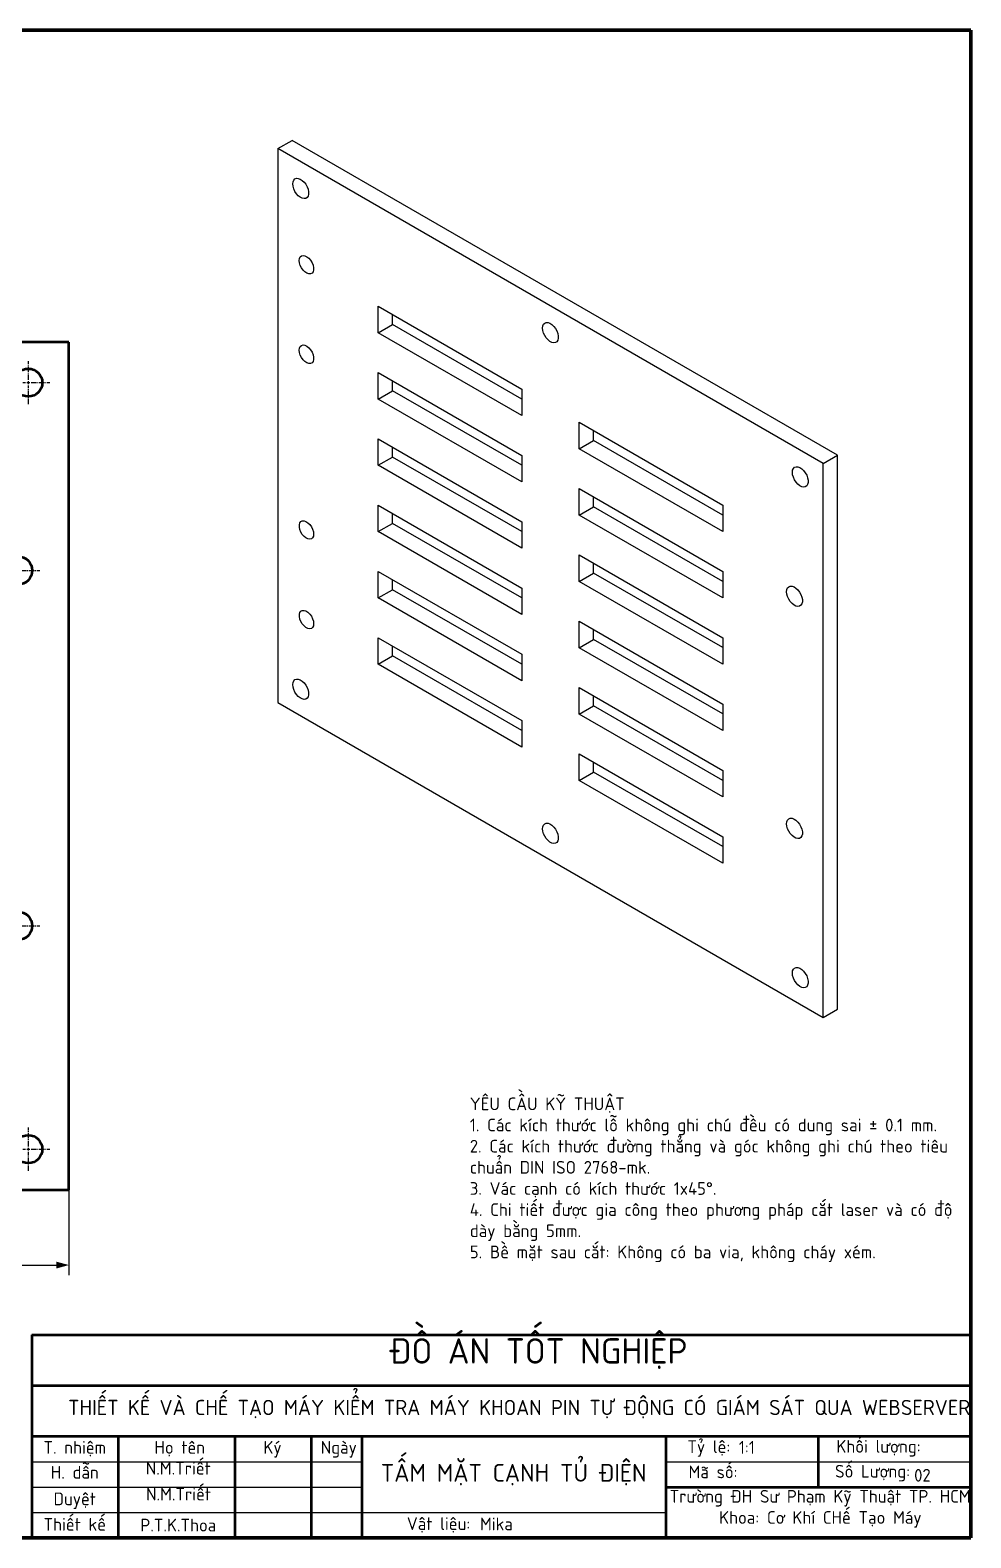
# Model space of a CAD drawing. Header units: millimetres. Extents: x -190 to 12889, y -227 to 3957.
# Drawn here: x 3413.4 to 3598.8, y 63.4 to 360.4 of the extents above; entities that cross this region are included whole.
import ezdxf

# ---------------------------------------------------------------- set-up
doc = ezdxf.new("R2010")
doc.units = ezdxf.units.MM
doc.header["$LTSCALE"] = 0.7
doc.header["$PDMODE"] = 35
doc.header["$PDSIZE"] = -4
doc.linetypes.add('CENTER2', pattern=[1.125, 0.75, -0.125, 0.125, -0.125])
doc.layers.get('0').update_dxf_attribs({"color": 255})
for name, color, linetype, lineweight in [('AM_5', 10, 'Continuous', 25), ('AMC_Contour', 7, 'Continuous', 50), ('CON', 7, 'Continuous', 50), ('DIM', 94, 'Continuous', 25), ('KHUNGBV', 5, 'Continuous', 70), ('TEXT', 7, 'Continuous', 25)]:
    doc.layers.add(name, color=color, linetype=linetype, lineweight=lineweight)
doc.styles.add('TCVN-7284', font='tcvn+7284-2003r.ttf')
doc.dimstyles.new('TCVN_ISO-25_RadiusDia', dxfattribs={"dimtxt": 2.5, "dimasz": 2.5, "dimexe": 2, "dimexo": 0, "dimgap": 1, "dimtad": 1, "dimtoh": 1, "dimtxsty": 'TCVN-7284', "dimblk": 'Arrow', "dimcen": 0, "dimclrd": 256, "dimclre": 256, "dimclrt": 256, "dimadec": 0, "dimazin": 0, "dimtfac": 1, "dimtofl": 0, "dimtmove": 1, "dimatfit": 0, "dimldrblk": 'Arrow', "dimfxl": 1, "dimlwd": -1, "dimlwe": -1, "dimarcsym": 0})

# ---------------------------------------------------------------- blocks, each defined once
blk = doc.blocks.new('KHUNG_A3')
at = {"layer": 'CON', "color": 8, "linetype": 'Continuous', "ltscale": 0.66}
for p, q in [((296.71, 84.61), (296.71, 44.61)), ((296.71, 84.61), (481.71, 84.61)), ((296.71, 74.61), (481.71, 74.61)), ((296.71, 64.61), (481.71, 64.61)), ((313.71, 64.61), (313.71, 44.61)), ((336.71, 64.61), (336.71, 44.61)), ((351.71, 64.61), (351.71, 44.61)), ((361.71, 64.61), (361.71, 44.61)), ((421.71, 44.61), (421.71, 64.61)), ((451.71, 54.61), (451.71, 64.61)), ((421.71, 54.61), (481.71, 54.61))]:
    blk.add_line(p, q, dxfattribs=at)
at = {"layer": 'DIM', "color": 8, "linetype": 'Continuous', "ltscale": 0.66}
for p, q in [((296.71, 59.61), (361.71, 59.61)), ((421.71, 59.61), (481.71, 59.61)), ((296.71, 54.61), (361.71, 54.61)), ((296.71, 49.61), (421.71, 49.61))]:
    blk.add_line(p, q, dxfattribs=at)
at = {"layer": 'KHUNGBV', "color": 8, "linetype": 'Continuous', "ltscale": 0.66}
for p, q in [((481.71, 341.61), (61.71, 341.61)), ((481.71, 44.61), (481.71, 341.61)), ((61.71, 44.61), (481.71, 44.61))]:
    blk.add_line(p, q, dxfattribs=at)
at = {"color": 255, "attachment_point": 1, "style": 'TCVN-7284'}
for s, width, insert, char_height in [('{\\W1.485708; }ĐỒ ÁN TỐT NGHIỆP', 65.6643, (362.61, 83.93), 5), ('\\pxqc;T. nhiệm', 16.8827, (296.71, 63.68), 2.5), ('{\\W2.460912; }Họ tên', 16.8827, (317.11, 63.68), 2.5), ('{\\W4.544245; }Ký', 16.8827, (335.42, 63.68), 2.5), ('{\\W1.017842; }Ngày', 9.8035, (352.08, 63.68), 2.5), ('\\pxqc;Tỷ lệ:', 9.8035, (425.19, 63.83), 2.5), ('\\pxqc;Khối lượng:', 20.0073, (453.51, 63.88), 2.5), ('\\pxqc;H. dẫn', 16.8827, (296.71, 58.76), 2.5), ('\\pxqc;N.M.Triết', 16.8827, (317.11, 59.57), 2.5), ('{\\W0.286782; }Mã số:', 12.5818, (425.56, 58.85), 2.5), ('\\pxqc;Số Lượng:', 17.9691, (453.36, 58.98), 2.5), ('\\pxqc;Duyệt', 16.8827, (296.71, 53.54), 2.5), ('\\pxqc;N.M.Triết', 16.8827, (317.16, 54.47), 2.5), ('{\\W0.981773; }Trường ĐH Sư Phạm Kỹ Thuật TP. HCM\\P{\\W7.398439; }Khoa: Cơ Khí CHế Tạo Máy ', 61.6953, (420.88, 54.04), 2.5), ('\\pxqc;Thiết kế', 16.8827, (296.71, 48.52), 2.5), ('\\pxqc;P.T.K.Thoa', 16.8827, (317.11, 48.37), 2.5), ('\\pxi-3,l3,qc,t3;Vật liệu:', 59.8171, (346.92, 48.66), 2.5)]:
    blk.add_mtext_dynamic_manual_height_columns(s, width=width, gutter_width=88.6, heights=[0], dxfattribs=dict(at, insert=insert, char_height=char_height))
at = {"color": 255, "insert": (303.83, 71.79), "char_height": 3, "width": 178.521, "attachment_point": 1, "style": 'TCVN-7284'}
blk.add_mtext('THIẾT KẾ VÀ CHẾ TẠO MÁY KIỂM TRA MÁY KHOAN PIN TỰ ĐỘNG CÓ GIÁM SÁT QUA WEBSERVER\\P', dxfattribs=at)
blk = doc.blocks.new('TAM_BEN')
at = {"color": 5}
for p, q in [((4384.46, 400.86), (4387.99, 402.9)), ((4522.35, 325.34), (4387.99, 402.9)), ((4384.46, 400.86), (4384.46, 264.49)), ((4518.81, 323.3), (4384.46, 400.86)), ((4409.21, 362.07), (4444.56, 341.66)), ((4409.21, 355.54), (4409.21, 362.07)), ((4409.21, 355.54), (4412.74, 357.58)), ((4412.74, 357.58), (4412.74, 360.03)), ((4444.56, 339.21), (4412.74, 357.58)), ((4444.56, 335.13), (4409.21, 355.54)), ((4409.21, 345.74), (4444.56, 325.33)), ((4409.21, 339.21), (4409.21, 345.74)), ((4412.74, 341.25), (4412.74, 343.7)), ((4444.56, 341.66), (4444.56, 335.13)), ((4409.21, 339.21), (4412.74, 341.25)), ((4444.56, 318.8), (4409.21, 339.21)), ((4444.56, 322.88), (4412.74, 341.25)), ((4458.71, 333.5), (4494.06, 313.09)), ((4458.71, 326.97), (4458.71, 333.5)), ((4462.24, 329.01), (4462.24, 331.46)), ((4409.21, 329.41), (4444.56, 309)), ((4409.21, 322.88), (4409.21, 329.41)), ((4412.74, 324.92), (4412.74, 327.37)), ((4458.71, 326.97), (4462.24, 329.01)), ((4494.06, 306.56), (4458.71, 326.97)), ((4494.06, 310.64), (4462.24, 329.01)), ((4409.21, 322.88), (4412.74, 324.92)), ((4444.56, 306.55), (4412.74, 324.92)), ((4444.56, 325.33), (4444.56, 318.8)), ((4518.81, 323.3), (4522.35, 325.34)), ((4518.81, 186.93), (4518.81, 323.3)), ((4522.35, 188.98), (4522.35, 325.34)), ((4444.56, 302.47), (4409.21, 322.88)), ((4458.71, 317.17), (4494.06, 296.76)), ((4458.71, 310.63), (4458.71, 317.17)), ((4409.21, 306.55), (4409.21, 313.08)), ((4409.21, 313.08), (4444.56, 292.67)), ((4458.71, 310.63), (4462.24, 312.68)), ((4462.24, 312.68), (4462.24, 315.13)), ((4494.06, 294.31), (4462.24, 312.68)), ((4494.06, 313.09), (4494.06, 306.56)), ((4409.21, 306.55), (4412.74, 308.59)), ((4412.74, 308.59), (4412.74, 311.04)), ((4444.56, 290.22), (4412.74, 308.59)), ((4444.56, 309), (4444.56, 302.47)), ((4494.06, 290.22), (4458.71, 310.63)), ((4444.56, 286.14), (4409.21, 306.55)), ((4458.71, 300.84), (4494.06, 280.43)), ((4458.71, 294.3), (4458.71, 300.84)), ((4462.24, 296.35), (4462.24, 298.8)), ((4409.21, 290.22), (4409.21, 296.75)), ((4409.21, 296.75), (4444.56, 276.34)), ((4412.74, 292.26), (4412.74, 294.71)), ((4458.71, 294.3), (4462.24, 296.35)), ((4494.06, 273.89), (4458.71, 294.3)), ((4494.06, 277.98), (4462.24, 296.35)), ((4494.06, 296.76), (4494.06, 290.22)), ((4409.21, 290.22), (4412.74, 292.26)), ((4444.56, 269.81), (4409.21, 290.22)), ((4444.56, 273.89), (4412.74, 292.26)), ((4444.56, 292.67), (4444.56, 286.14)), ((4458.71, 284.51), (4494.06, 264.1)), ((4458.71, 277.97), (4458.71, 284.51)), ((4462.24, 280.01), (4462.24, 282.46)), ((4409.21, 273.89), (4409.21, 280.42)), ((4409.21, 280.42), (4444.56, 260.01)), ((4458.71, 277.97), (4462.24, 280.01)), ((4494.06, 261.65), (4462.24, 280.01)), ((4494.06, 280.43), (4494.06, 273.89)), ((4409.21, 273.89), (4412.74, 275.93)), ((4412.74, 275.93), (4412.74, 278.38)), ((4444.56, 257.56), (4412.74, 275.93)), ((4444.56, 276.34), (4444.56, 269.81)), ((4494.06, 257.56), (4458.71, 277.97)), ((4444.56, 253.48), (4409.21, 273.89)), ((4458.71, 268.17), (4494.06, 247.76)), ((4458.71, 261.64), (4458.71, 268.17)), ((4384.46, 264.49), (4518.81, 186.93)), ((4458.71, 261.64), (4462.24, 263.68)), ((4462.24, 263.68), (4462.24, 266.13)), ((4494.06, 245.31), (4462.24, 263.68)), ((4494.06, 264.1), (4494.06, 257.56)), ((4444.56, 260.01), (4444.56, 253.48)), ((4494.06, 241.23), (4458.71, 261.64)), ((4458.71, 251.84), (4494.06, 231.43)), ((4458.71, 245.31), (4458.71, 251.84)), ((4462.24, 247.35), (4462.24, 249.8)), ((4458.71, 245.31), (4462.24, 247.35)), ((4494.06, 224.9), (4458.71, 245.31)), ((4494.06, 228.98), (4462.24, 247.35)), ((4494.06, 247.76), (4494.06, 241.23)), ((4494.06, 231.43), (4494.06, 224.9)), ((4518.81, 186.93), (4522.35, 188.98))]:
    blk.add_line(p, q, dxfattribs=at)
at = {"color": 5, "flags": 128}
for points in [[(4388.17, 392.18), (4388.23, 392.7), (4388.41, 393.12), (4388.7, 393.41), (4389.07, 393.56), (4389.52, 393.54), (4389.99, 393.37), (4390.48, 393.05), (4390.94, 392.61), (4391.36, 392.07), (4391.69, 391.47), (4391.92, 390.84), (4392.05, 390.23), (4392.05, 389.66), (4391.92, 389.19), (4391.69, 388.83), (4391.36, 388.61), (4390.94, 388.55), (4390.48, 388.64), (4389.99, 388.89), (4389.52, 389.27), (4389.07, 389.76), (4388.7, 390.34), (4388.41, 390.96), (4388.23, 391.59), (4388.17, 392.18)], [(4389.76, 373.3), (4389.83, 373.81), (4390.02, 374.21), (4390.32, 374.47), (4390.72, 374.56), (4391.17, 374.48), (4391.65, 374.24), (4392.12, 373.86), (4392.55, 373.36), (4392.9, 372.77), (4393.15, 372.15), (4393.28, 371.54), (4393.28, 370.99), (4393.15, 370.53), (4392.9, 370.2), (4392.55, 370.02), (4392.12, 370.01), (4391.65, 370.17), (4391.17, 370.49), (4390.72, 370.93), (4390.32, 371.48), (4390.02, 372.09), (4389.83, 372.71), (4389.76, 373.3)], [(4449.69, 356.67), (4449.75, 357.19), (4449.93, 357.61), (4450.22, 357.9), (4450.59, 358.04), (4451.03, 358.03), (4451.51, 357.86), (4452, 357.54), (4452.46, 357.1), (4452.87, 356.56), (4453.21, 355.96), (4453.44, 355.33), (4453.56, 354.71), (4453.56, 354.15), (4453.44, 353.67), (4453.21, 353.32), (4452.87, 353.1), (4452.46, 353.03), (4452, 353.13), (4451.51, 353.37), (4451.03, 353.76), (4450.59, 354.25), (4450.22, 354.83), (4449.93, 355.45), (4449.75, 356.07), (4449.69, 356.67)], [(4389.76, 351.25), (4389.83, 351.76), (4390.02, 352.16), (4390.32, 352.42), (4390.72, 352.51), (4391.17, 352.44), (4391.65, 352.2), (4392.12, 351.81), (4392.55, 351.31), (4392.9, 350.73), (4393.15, 350.11), (4393.28, 349.5), (4393.28, 348.94), (4393.15, 348.48), (4392.9, 348.15), (4392.55, 347.97), (4392.12, 347.97), (4391.65, 348.12), (4391.17, 348.44), (4390.72, 348.89), (4390.32, 349.44), (4390.02, 350.04), (4389.83, 350.66), (4389.76, 351.25)], [(4511.21, 321.15), (4511.27, 321.68), (4511.45, 322.1), (4511.74, 322.39), (4512.11, 322.53), (4512.55, 322.51), (4513.03, 322.34), (4513.52, 322.03), (4513.98, 321.58), (4514.39, 321.04), (4514.73, 320.44), (4514.96, 319.81), (4515.08, 319.2), (4515.08, 318.64), (4514.96, 318.16), (4514.73, 317.8), (4514.39, 317.58), (4513.98, 317.52), (4513.52, 317.61), (4513.03, 317.86), (4512.55, 318.24), (4512.11, 318.74), (4511.74, 319.31), (4511.45, 319.93), (4511.27, 320.56), (4511.21, 321.15)], [(4393.3, 305.93), (4393.23, 305.42), (4393.04, 305.02), (4392.74, 304.77), (4392.34, 304.67), (4391.89, 304.75), (4391.41, 304.99), (4390.94, 305.37), (4390.51, 305.87), (4390.16, 306.46), (4389.91, 307.08), (4389.78, 307.69), (4389.78, 308.24), (4389.91, 308.7), (4390.16, 309.03), (4390.51, 309.21), (4390.94, 309.22), (4391.41, 309.06), (4391.89, 308.75), (4392.34, 308.3), (4392.74, 307.75), (4393.04, 307.14), (4393.23, 306.52), (4393.3, 305.93)], [(4509.79, 291.76), (4509.86, 292.28), (4510.03, 292.7), (4510.32, 292.99), (4510.7, 293.13), (4511.14, 293.12), (4511.62, 292.95), (4512.1, 292.63), (4512.57, 292.19), (4512.98, 291.65), (4513.31, 291.05), (4513.55, 290.42), (4513.67, 289.8), (4513.67, 289.24), (4513.55, 288.76), (4513.31, 288.41), (4512.98, 288.19), (4512.57, 288.12), (4512.1, 288.22), (4511.62, 288.46), (4511.14, 288.85), (4510.7, 289.34), (4510.32, 289.92), (4510.03, 290.54), (4509.86, 291.16), (4509.79, 291.76)], [(4393.3, 283.89), (4393.23, 283.37), (4393.04, 282.98), (4392.74, 282.72), (4392.34, 282.63), (4391.89, 282.7), (4391.41, 282.94), (4390.94, 283.33), (4390.51, 283.83), (4390.16, 284.41), (4389.91, 285.03), (4389.78, 285.64), (4389.78, 286.2), (4389.91, 286.66), (4390.16, 286.99), (4390.51, 287.16), (4390.94, 287.17), (4391.41, 287.01), (4391.89, 286.7), (4392.34, 286.25), (4392.74, 285.7), (4393.04, 285.1), (4393.23, 284.48), (4393.3, 283.89)], [(4388.17, 268.88), (4388.23, 269.41), (4388.41, 269.83), (4388.7, 270.12), (4389.07, 270.26), (4389.52, 270.24), (4389.99, 270.07), (4390.48, 269.76), (4390.94, 269.31), (4391.36, 268.77), (4391.69, 268.17), (4391.92, 267.54), (4392.05, 266.93), (4392.05, 266.36), (4391.92, 265.89), (4391.69, 265.53), (4391.36, 265.31), (4390.94, 265.25), (4390.48, 265.34), (4389.99, 265.59), (4389.52, 265.97), (4389.07, 266.47), (4388.7, 267.04), (4388.41, 267.66), (4388.23, 268.29), (4388.17, 268.88)], [(4449.69, 233.37), (4449.75, 233.89), (4449.93, 234.31), (4450.22, 234.6), (4450.59, 234.74), (4451.03, 234.73), (4451.51, 234.56), (4452, 234.24), (4452.46, 233.8), (4452.87, 233.26), (4453.21, 232.66), (4453.44, 232.03), (4453.56, 231.41), (4453.56, 230.85), (4453.44, 230.38), (4453.21, 230.02), (4452.87, 229.8), (4452.46, 229.74), (4452, 229.83), (4451.51, 230.08), (4451.03, 230.46), (4450.59, 230.95), (4450.22, 231.53), (4449.93, 232.15), (4449.75, 232.78), (4449.69, 233.37)], [(4509.79, 234.6), (4509.86, 235.12), (4510.03, 235.54), (4510.32, 235.83), (4510.7, 235.97), (4511.14, 235.96), (4511.62, 235.79), (4512.1, 235.47), (4512.57, 235.03), (4512.98, 234.49), (4513.31, 233.89), (4513.55, 233.26), (4513.67, 232.64), (4513.67, 232.08), (4513.55, 231.61), (4513.31, 231.25), (4512.98, 231.03), (4512.57, 230.97), (4512.1, 231.06), (4511.62, 231.31), (4511.14, 231.69), (4510.7, 232.18), (4510.32, 232.76), (4510.03, 233.38), (4509.86, 234.01), (4509.79, 234.6)], [(4511.21, 197.86), (4511.27, 198.38), (4511.45, 198.8), (4511.74, 199.09), (4512.11, 199.23), (4512.55, 199.22), (4513.03, 199.04), (4513.52, 198.73), (4513.98, 198.29), (4514.39, 197.75), (4514.73, 197.14), (4514.96, 196.52), (4515.08, 195.9), (4515.08, 195.34), (4514.96, 194.86), (4514.73, 194.5), (4514.39, 194.29), (4513.98, 194.22), (4513.52, 194.32), (4513.03, 194.56), (4512.55, 194.94), (4512.11, 195.44), (4511.74, 196.01), (4511.45, 196.63), (4511.27, 197.26), (4511.21, 197.86)]]:
    blk.add_lwpolyline(points, dxfattribs=at)
blk = doc.blocks.new('*U320')
at = {"layer": 'AM_5', "color": 0, "linetype": 'CENTER2', "ltscale": 2, "transparency": 16777216}
for p, q in [((0, 0.55), (0, 4.25)), ((-4.25, 0), (-0.55, 0)), ((0.55, 0), (4.25, 0)), ((0, -4.25), (0, -0.55))]:
    blk.add_line(p, q, dxfattribs=at)
at = {"layer": 'AM_5', "color": 0, "linetype": 'Continuous', "ltscale": 2, "transparency": 16777216}
for p, q in [((-0.275, 0), (0.275, 0)), ((0, -0.275), (0, 0.275))]:
    blk.add_line(p, q, dxfattribs=at)
blk = doc.blocks.new('*U321')
at = {"layer": 'AM_5', "color": 0, "linetype": 'CENTER2', "ltscale": 2, "transparency": 16777216}
for p, q in [((0, 0.5), (0, 4)), ((-4, 0), (-0.5, 0)), ((0.5, 0), (4, 0)), ((0, -4), (0, -0.5))]:
    blk.add_line(p, q, dxfattribs=at)
at = {"layer": 'AM_5', "color": 0, "linetype": 'Continuous', "ltscale": 2, "transparency": 16777216}
for p, q in [((-0.25, 0), (0.25, 0)), ((0, -0.25), (0, 0.25))]:
    blk.add_line(p, q, dxfattribs=at)
blk = doc.blocks.new('*U322')
at = {"layer": 'AM_5', "color": 0, "linetype": 'CENTER2', "ltscale": 2, "transparency": 16777216}
for p, q in [((0, 0.55), (0, 4.25)), ((-4.25, 0), (-0.55, 0)), ((0.55, 0), (4.25, 0)), ((0, -4.25), (0, -0.55))]:
    blk.add_line(p, q, dxfattribs=at)
at = {"layer": 'AM_5', "color": 0, "linetype": 'Continuous', "ltscale": 2, "transparency": 16777216}
for p, q in [((-0.275, 0), (0.275, 0)), ((0, -0.275), (0, 0.275))]:
    blk.add_line(p, q, dxfattribs=at)
blk = doc.blocks.new('*U323')
at = {"layer": 'AM_5', "color": 0, "linetype": 'CENTER2', "ltscale": 2, "transparency": 16777216}
for p, q in [((0, 0.55), (0, 4.25)), ((-4.25, 0), (-0.55, 0)), ((0.55, 0), (4.25, 0)), ((0, -4.25), (0, -0.55))]:
    blk.add_line(p, q, dxfattribs=at)
at = {"layer": 'AM_5', "color": 0, "linetype": 'Continuous', "ltscale": 2, "transparency": 16777216}
for p, q in [((-0.275, 0), (0.275, 0)), ((0, -0.275), (0, 0.275))]:
    blk.add_line(p, q, dxfattribs=at)
blk = doc.blocks.new('*U324')
at = {"layer": 'AM_5', "color": 0, "linetype": 'CENTER2', "ltscale": 2, "transparency": 16777216}
for p, q in [((0, 0.55), (0, 4.25)), ((-4.25, 0), (-0.55, 0)), ((0.55, 0), (4.25, 0)), ((0, -4.25), (0, -0.55))]:
    blk.add_line(p, q, dxfattribs=at)
at = {"layer": 'AM_5', "color": 0, "linetype": 'Continuous', "ltscale": 2, "transparency": 16777216}
for p, q in [((-0.275, 0), (0.275, 0)), ((0, -0.275), (0, 0.275))]:
    blk.add_line(p, q, dxfattribs=at)
blk = doc.blocks.new('*U325')
at = {"layer": 'AM_5', "color": 0, "linetype": 'CENTER2', "ltscale": 2, "transparency": 16777216}
for p, q in [((0, 0.55), (0, 4.25)), ((-4.25, 0), (-0.55, 0)), ((0.55, 0), (4.25, 0)), ((0, -4.25), (0, -0.55))]:
    blk.add_line(p, q, dxfattribs=at)
at = {"layer": 'AM_5', "color": 0, "linetype": 'Continuous', "ltscale": 2, "transparency": 16777216}
for p, q in [((-0.275, 0), (0.275, 0)), ((0, -0.275), (0, 0.275))]:
    blk.add_line(p, q, dxfattribs=at)
blk = doc.blocks.new('*U326')
at = {"layer": 'AM_5', "color": 0, "linetype": 'CENTER2', "ltscale": 2, "transparency": 16777216}
for p, q in [((0, 0.55), (0, 4.25)), ((-4.25, 0), (-0.55, 0)), ((0.55, 0), (4.25, 0)), ((0, -4.25), (0, -0.55))]:
    blk.add_line(p, q, dxfattribs=at)
at = {"layer": 'AM_5', "color": 0, "linetype": 'Continuous', "ltscale": 2, "transparency": 16777216}
for p, q in [((-0.275, 0), (0.275, 0)), ((0, -0.275), (0, 0.275))]:
    blk.add_line(p, q, dxfattribs=at)
blk = doc.blocks.new('*U327')
at = {"layer": 'AM_5', "color": 0, "linetype": 'CENTER2', "ltscale": 2, "transparency": 16777216}
for p, q in [((0, 0.55), (0, 4.25)), ((-4.25, 0), (-0.55, 0)), ((0.55, 0), (4.25, 0)), ((0, -4.25), (0, -0.55))]:
    blk.add_line(p, q, dxfattribs=at)
at = {"layer": 'AM_5', "color": 0, "linetype": 'Continuous', "ltscale": 2, "transparency": 16777216}
for p, q in [((-0.275, 0), (0.275, 0)), ((0, -0.275), (0, 0.275))]:
    blk.add_line(p, q, dxfattribs=at)
blk = doc.blocks.new('*U328')
at = {"layer": 'AM_5', "color": 0, "linetype": 'CENTER2', "ltscale": 2, "transparency": 16777216}
for p, q in [((0, 0.55), (0, 4.25)), ((-4.25, 0), (-0.55, 0)), ((0.55, 0), (4.25, 0)), ((0, -4.25), (0, -0.55))]:
    blk.add_line(p, q, dxfattribs=at)
at = {"layer": 'AM_5', "color": 0, "linetype": 'Continuous', "ltscale": 2, "transparency": 16777216}
for p, q in [((-0.275, 0), (0.275, 0)), ((0, -0.275), (0, 0.275))]:
    blk.add_line(p, q, dxfattribs=at)
blk = doc.blocks.new('*U329')
at = {"layer": 'AM_5', "color": 0, "linetype": 'CENTER2', "ltscale": 2, "transparency": 16777216}
for p, q in [((0, 0.5), (0, 4)), ((-4, 0), (-0.5, 0)), ((0.5, 0), (4, 0)), ((0, -4), (0, -0.5))]:
    blk.add_line(p, q, dxfattribs=at)
at = {"layer": 'AM_5', "color": 0, "linetype": 'Continuous', "ltscale": 2, "transparency": 16777216}
for p, q in [((-0.25, 0), (0.25, 0)), ((0, -0.25), (0, 0.25))]:
    blk.add_line(p, q, dxfattribs=at)
blk = doc.blocks.new('*U330')
at = {"layer": 'AM_5', "color": 0, "linetype": 'CENTER2', "ltscale": 2, "transparency": 16777216}
for p, q in [((0, 0.5), (0, 4)), ((-4, 0), (-0.5, 0)), ((0.5, 0), (4, 0)), ((0, -4), (0, -0.5))]:
    blk.add_line(p, q, dxfattribs=at)
at = {"layer": 'AM_5', "color": 0, "linetype": 'Continuous', "ltscale": 2, "transparency": 16777216}
for p, q in [((-0.25, 0), (0.25, 0)), ((0, -0.25), (0, 0.25))]:
    blk.add_line(p, q, dxfattribs=at)
blk = doc.blocks.new('*U331')
at = {"layer": 'AM_5', "color": 0, "linetype": 'CENTER2', "ltscale": 2, "transparency": 16777216}
for p, q in [((0, 0.5), (0, 4)), ((-4, 0), (-0.5, 0)), ((0.5, 0), (4, 0)), ((0, -4), (0, -0.5))]:
    blk.add_line(p, q, dxfattribs=at)
at = {"layer": 'AM_5', "color": 0, "linetype": 'Continuous', "ltscale": 2, "transparency": 16777216}
for p, q in [((-0.25, 0), (0.25, 0)), ((0, -0.25), (0, 0.25))]:
    blk.add_line(p, q, dxfattribs=at)
blk = doc.blocks.new('*U332')
at = {"layer": 'AM_5', "color": 0, "linetype": 'CENTER2', "ltscale": 10, "transparency": 16777216}
blk.add_line((0, 85), (0, -85), dxfattribs=at)
blk = doc.blocks.new('TAM_BEN1')
at = {"layer": 'CON'}
for p, q in [((4191.02, 220.23), (4191.02, 53.23)), ((4381.02, 220.23), (4191.02, 220.23)), ((4381.02, 53.23), (4381.02, 220.23)), ((4226.02, 191.23), (4276.02, 191.23)), ((4226.02, 183.23), (4226.02, 191.23)), ((4276.02, 191.23), (4276.02, 183.23)), ((4296.02, 191.23), (4346.02, 191.23)), ((4296.02, 183.23), (4296.02, 191.23)), ((4346.02, 191.23), (4346.02, 183.23)), ((4276.02, 183.23), (4226.02, 183.23)), ((4346.02, 183.23), (4296.02, 183.23)), ((4226.02, 171.23), (4276.02, 171.23)), ((4226.02, 163.23), (4226.02, 171.23)), ((4276.02, 171.23), (4276.02, 163.23)), ((4296.02, 171.23), (4346.02, 171.23)), ((4296.02, 163.23), (4296.02, 171.23)), ((4346.02, 171.23), (4346.02, 163.23)), ((4276.02, 163.23), (4226.02, 163.23)), ((4346.02, 163.23), (4296.02, 163.23)), ((4226.02, 151.23), (4276.02, 151.23)), ((4226.02, 143.23), (4226.02, 151.23)), ((4276.02, 151.23), (4276.02, 143.23)), ((4296.02, 151.23), (4346.02, 151.23)), ((4296.02, 143.23), (4296.02, 151.23)), ((4346.02, 151.23), (4346.02, 143.23)), ((4276.02, 143.23), (4226.02, 143.23)), ((4346.02, 143.23), (4296.02, 143.23)), ((4226.02, 123.23), (4226.02, 131.23)), ((4226.02, 131.23), (4276.02, 131.23)), ((4276.02, 131.23), (4276.02, 123.23)), ((4296.02, 131.23), (4346.02, 131.23)), ((4296.02, 123.23), (4296.02, 131.23)), ((4346.02, 131.23), (4346.02, 123.23)), ((4276.02, 123.23), (4226.02, 123.23)), ((4346.02, 123.23), (4296.02, 123.23)), ((4226.02, 103.23), (4226.02, 111.23)), ((4226.02, 111.23), (4276.02, 111.23)), ((4276.02, 111.23), (4276.02, 103.23)), ((4296.02, 111.23), (4346.02, 111.23)), ((4296.02, 103.23), (4296.02, 111.23)), ((4346.02, 111.23), (4346.02, 103.23)), ((4276.02, 103.23), (4226.02, 103.23)), ((4346.02, 103.23), (4296.02, 103.23)), ((4226.02, 83.23), (4226.02, 91.23)), ((4226.02, 91.23), (4276.02, 91.23)), ((4276.02, 91.23), (4276.02, 83.23)), ((4296.02, 91.23), (4346.02, 91.23)), ((4296.02, 83.23), (4296.02, 91.23)), ((4346.02, 91.23), (4346.02, 83.23)), ((4276.02, 83.23), (4226.02, 83.23)), ((4346.02, 83.23), (4296.02, 83.23)), ((4191.02, 53.23), (4381.02, 53.23))]:
    blk.add_line(p, q, dxfattribs=at)
for centre, radius in [((4199.02, 212.23), 2.75), ((4286.02, 212.23), 2.75), ((4373.02, 212.23), 2.75), ((4201.02, 190.23), 2.5), ((4371.02, 175.23), 2.75), ((4201.02, 163.23), 2.5), ((4201.02, 110.23), 2.5), ((4371.02, 105.23), 2.75), ((4201.02, 83.23), 2.5), ((4199.02, 61.23), 2.75), ((4286.02, 61.23), 2.75), ((4373.02, 61.23), 2.75)]:
    blk.add_circle(centre, radius, dxfattribs=at)
at = {"layer": 'AM_5', "linetype": 'CENTER2', "ltscale": 10}
blk.add_blockref('*U332', (4286.02, 136.73), dxfattribs=at)
at = {"layer": 'AM_5', "linetype": 'CENTER2', "ltscale": 2}
for name, p in [('*U320', (4199.02, 212.23)), ('*U322', (4286.02, 212.23)), ('*U323', (4373.02, 212.23)), ('*U321', (4201.02, 190.23)), ('*U324', (4371.02, 175.23)), ('*U331', (4201.02, 163.23)), ('*U330', (4201.02, 110.23)), ('*U325', (4371.02, 105.23)), ('*U329', (4201.02, 83.23)), ('*U328', (4199.02, 61.23)), ('*U327', (4286.02, 61.23)), ('*U326', (4373.02, 61.23))]:
    blk.add_blockref(name, p, dxfattribs=at)
blk = doc.blocks.new('Arrow')
at = {"layer": 'DIM'}
blk.add_solid([(-1, 0.27), (-1, -0.27), (0, 0)], dxfattribs=at)
blk = doc.blocks.new('*D308')
at = {"layer": 'Defpoints', "color": 0, "ltscale": 0.2, "transparency": 16777216}
for p in [(3231.06, 131.96), (3421.06, 131.96), (3421.06, 117.13)]:
    blk.add_point(p, dxfattribs=at)
at = {"layer": 'DIM', "ltscale": 0.2, "transparency": 16777216}
for p, q in [((3231.06, 131.96), (3231.06, 115.13)), ((3421.06, 131.96), (3421.06, 115.13)), ((3233.56, 117.13), (3418.56, 117.13))]:
    blk.add_line(p, q, dxfattribs=at)
at = {"layer": 'DIM', "ltscale": 0.2, "transparency": 16777216, "xscale": 2.5, "yscale": 2.5, "zscale": 2.5, "rotation": 180}
blk.add_blockref('Arrow', (3231.06, 117.13), dxfattribs=at)
at = {"layer": 'DIM', "ltscale": 0.2, "transparency": 16777216, "xscale": 2.5, "yscale": 2.5, "zscale": 2.5}
blk.add_blockref('Arrow', (3421.06, 117.13), dxfattribs=at)
at = {"layer": 'DIM', "ltscale": 0.2, "transparency": 16777216, "insert": (3326.06, 119.38), "char_height": 2.5, "attachment_point": 5, "style": 'TCVN-7284'}
blk.add_mtext('190', dxfattribs=at)

msp = doc.modelspace()

# ---------------------------------------------------------------- block references
at = {"layer": 'DIM'}
for name, p in [('KHUNG_A3', (3117.048, 18.7851)), ('TAM_BEN1', (-959.9613, 78.7286))]:
    msp.add_blockref(name, p, dxfattribs=at)
at = {"layer": 'DIM', "xscale": 0.8, "yscale": 0.8, "zscale": 0.8}
msp.add_blockref('TAM_BEN', (-45.3735, 16.3692), dxfattribs=at)

# ---------------------------------------------------------------- texts
at = {"ltscale": 0.7, "char_height": 2.5, "attachment_point": 1, "style": 'TCVN-7284'}
for s, width, insert in [('1:1', 4.500037, (3553.0448, 82.4744)), ('02', 4.500037, (3587.5882, 76.9716)), ('Mika', 21.128607, (3502.0343, 67.3814))]:
    msp.add_mtext_dynamic_manual_height_columns(s, width=width, gutter_width=12.5, heights=[0], dxfattribs=dict(at, insert=insert))
at = {"layer": 'AMC_Contour', "color": 255, "insert": (3482.5131, 77.9616), "char_height": 3.5, "attachment_point": 1, "style": 'TCVN-7284'}
msp.add_mtext_dynamic_manual_height_columns('TẤM MẶT CẠNH TỦ ĐIỆN', width=53.896263, gutter_width=17.5, heights=[0], dxfattribs=at)
at = {"layer": 'TEXT', "ltscale": 0.7, "insert": (3500.0401, 150.1356), "char_height": 2.5, "attachment_point": 1, "style": 'TCVN-7284'}
msp.add_mtext_dynamic_manual_height_columns('YÊU CẦU KỸ THUẬT\\P1. Các kích thước lỗ không ghi chú đều có dung sai ± 0.1 mm. \\P2. Các kích thước đường thẳng và góc không ghi chú theo tiêu chuẩn DIN ISO 2768-mk.\\P3. Vác cạnh có kích thước 1x45°.\\P4. Chi tiết được gia công theo phương pháp cắt laser và có độ dày bằng 5mm.\\P5. Bề mặt sau cắt: Không có ba via, không cháy xém.', width=95.288564, gutter_width=1722.0912, heights=[0], dxfattribs=at)

# ---------------------------------------------------------------- dimensions: what is measured, and where the dimension line sits
at = {"layer": 'DIM', "ltscale": 0.2}
dim = msp.add_linear_dim(base=(3421.0561, 117.1272), p1=(3231.0561, 131.9627), p2=(3421.0561, 131.9627), dimstyle='TCVN_ISO-25_RadiusDia', override={"dimgap": 1, "dimtol": 0, "dimlim": 0, "dimtp": 0.3, "dimtm": 0.3}, dxfattribs=at)
dim.commit()
dim.dimension.update_dxf_attribs({"geometry": '*D308', "text_midpoint": (3326.0561, 119.3772)})

doc.saveas('drawing.dxf')
